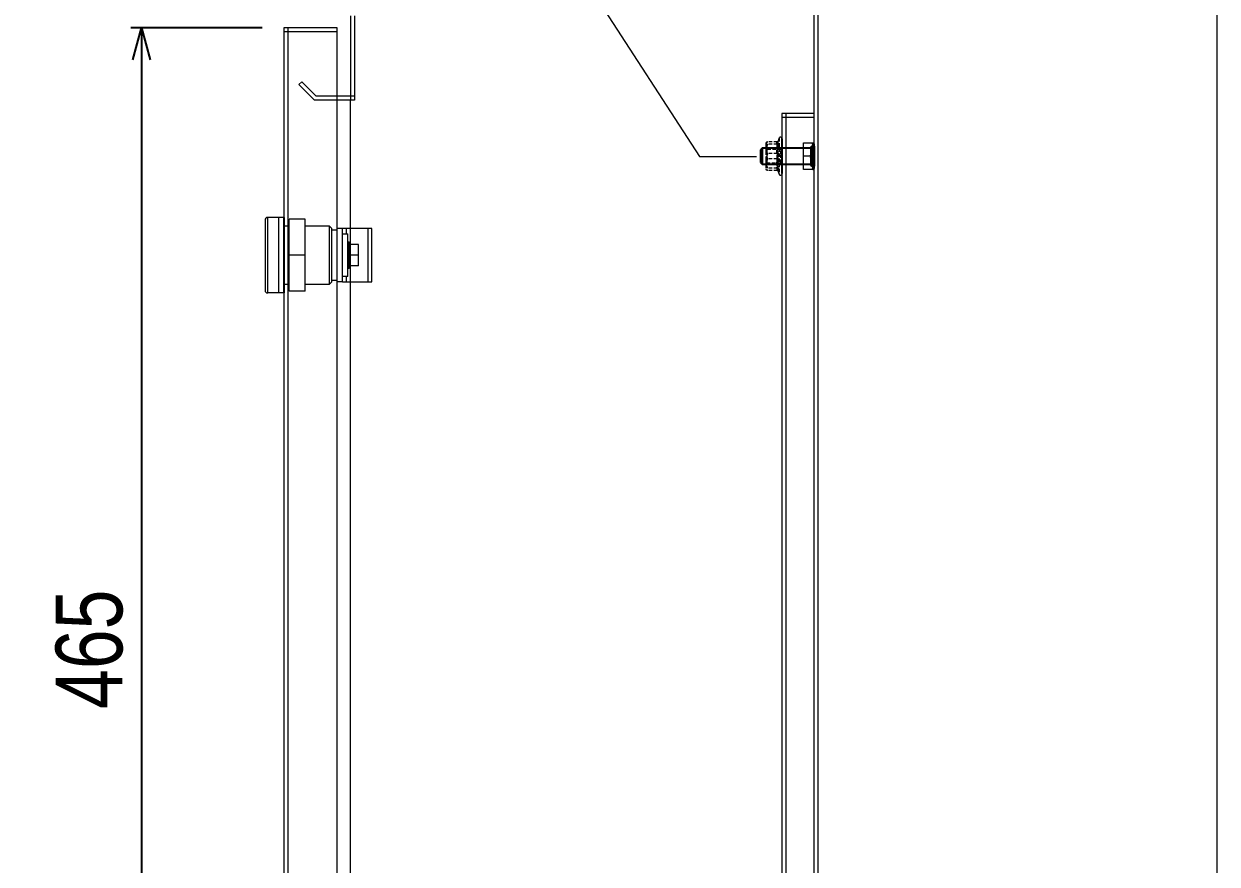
# Model space of a CAD drawing. Header units: millimetres. Extents: x 1748 to 4319, y 1305 to 3131.
# Drawn here: x 3834.6 to 4281.3, y 2467.1 to 2781.5 of the extents above; entities that cross this region are included whole.
import ezdxf

# ---------------------------------------------------------------- set-up
doc = ezdxf.new("R2010")
doc.units = ezdxf.units.MM
doc.linetypes.add('HIDDEN', pattern=[1.905, 1.27, -0.635])
for name, color, linetype in [('BUSBAR', 3, 'Continuous'), ('FRAME070', 5, 'Continuous'), ('GR1-1', 3, 'Continuous')]:
    doc.layers.add(name, color=color, linetype=linetype)
doc.styles.add('TAMCO', font='cordia.shx', dxfattribs={"width": 0.8, "height": 25})
doc.dimstyles.new('TAMCO', dxfattribs={"dimtxt": 25, "dimasz": 12, "dimexe": 4, "dimexo": 8, "dimgap": 7, "dimtad": 2, "dimdec": 1, "dimdsep": 46, "dimtxsty": 'TAMCO', "dimblk": 'OPEN30', "dimcen": 2.5, "dimclrd": 4, "dimclre": 4, "dimclrt": 3, "dimadec": 0, "dimazin": 0, "dimtfac": 1, "dimtdec": 1, "dimtmove": 0, "dimatfit": 3, "dimldrblk": 'OPEN30', "dimfxl": 0, "dimarcsym": 0})

# ---------------------------------------------------------------- blocks, each defined once
blk = doc.blocks.new('A$C310157CF')
at = {"color": 7, "linetype": 'HIDDEN', "lineweight": 0}
for p, q in [((-5.41, 1.72), (-5.41, 5.4)), ((-3.18, 6), (-5, 6)), ((-4.46, 1.72), (-4.46, 5.4)), ((1.76, 6), (-3.18, 6)), ((2.5, 5.65), (-2.5, 5.65)), ((-0.95, 1.72), (-0.95, 5.4)), ((0.95, 1.72), (0.95, 5.4)), ((4.93, 6), (1.76, 6)), ((4.46, 1.72), (4.46, 5.4)), ((5.41, 1.72), (5.41, 5.4)), ((6.71, 1.1), (-6.72, 1.1)), ((-2.5, 0.38), (0.88, 0.38)), ((0.88, 0.38), (2.5, 0.38))]:
    blk.add_line(p, q, dxfattribs=at)
blk.add_line((6.53, 0), (-6.53, 0))
for centre, start, end in [((-6.53, 0.57), 110, 270), ((6.53, 0.57), 270, 70)]:
    blk.add_arc(centre, 0.567, start, end, dxfattribs=at)
for points, knots in [([(-3.18, 6), (-3.79, 5.92), (-4.55, 5.82), (-5.26, 5.47), (-5.41, 5.4)], [0, 0, 0, 0, 0.801462, 1, 1, 1, 1]), ([(-5.41, 5.4), (-5.27, 5.68), (-5.11, 5.99), (-4.95, 6), (-4.93, 6)], [0, 0, 0, 0, 0.896037, 1, 1, 1, 1]), ([(-1.76, 6), (-1.89, 6), (-2.78, 5.98), (-3.7, 5.71), (-4.43, 5.41), (-4.46, 5.4)], [0, 0, 0, 0, 0.148486, 0.965571, 1, 1, 1, 1]), ([(-0.95, 5.4), (-1.6, 5.68), (-2.34, 5.99), (-3.1, 6), (-3.18, 6)], [0, 0, 0, 0, 0.896037, 1, 1, 1, 1]), ([(0.95, 5.4), (0.72, 5.49), (-0.15, 5.84), (-1.07, 5.93), (-1.76, 6)], [0, 0, 0, 0, 0.263253, 1, 1, 1, 1]), ([(1.76, 6), (1.62, 6), (0.73, 5.98), (-0.18, 5.71), (-0.92, 5.41), (-0.95, 5.4)], [0, 0, 0, 0, 0.148486, 0.965571, 1, 1, 1, 1]), ([(0.95, 5.4), (1.6, 5.68), (2.34, 5.99), (3.1, 6), (3.18, 6)], [0, 0, 0, 0, 0.896035, 1, 1, 1, 1]), ([(4.46, 5.4), (4.23, 5.49), (3.36, 5.84), (2.44, 5.93), (1.76, 6)], [0, 0, 0, 0, 0.263254, 1, 1, 1, 1]), ([(3.18, 6), (3.79, 5.92), (4.55, 5.82), (5.26, 5.47), (5.41, 5.4)], [0, 0, 0, 0, 0.801465, 1, 1, 1, 1]), ([(4.93, 6), (4.8, 5.92), (4.64, 5.82), (4.49, 5.47), (4.46, 5.4)], [0, 0, 0, 0, 0.801461, 1, 1, 1, 1]), ([(5.41, 5.4), (5.27, 5.68), (5.11, 5.99), (4.95, 6), (4.93, 6)], [0, 0, 0, 0, 0.896037, 1, 1, 1, 1]), ([(-5.68, 1.34), (-5.68, 1.34), (-5.64, 1.36), (-5.56, 1.4), (-5.48, 1.49), (-5.42, 1.6), (-5.41, 1.68), (-5.41, 1.72)], [0, 0, 0, 0, 0.007907, 0.267532, 0.528602, 0.763814, 1, 1, 1, 1]), ([(-1, 1.34), (-1.18, 1.38), (-2.09, 1.59), (-3.66, 1.74), (-5.04, 1.47), (-5.68, 1.34)], [0, 0, 0, 0, 0.118083, 0.592258, 1, 1, 1, 1]), ([(-5.49, 1.48), (-5.35, 1.57), (-5.07, 1.74), (-4.81, 1.47), (-4.68, 1.34)], [0, 0, 0, 0, 0.500552, 1, 1, 1, 1]), ([(-5.41, 1.72), (-4.67, 1.85), (-3.19, 2.11), (-1.7, 1.85), (-0.95, 1.72)], [0, 0, 0, 0, 0.492149, 1, 1, 1, 1]), ([(-4.46, 1.72), (-4.61, 1.85), (-4.93, 2.11), (-5.25, 1.85), (-5.41, 1.72)], [0, 0, 0, 0, 0.492148, 1, 1, 1, 1]), ([(-4.46, 1.72), (-4.46, 1.68), (-4.47, 1.6), (-4.52, 1.49), (-4.59, 1.4), (-4.65, 1.36), (-4.68, 1.34), (-4.68, 1.34)], [0, 0, 0, 0, 0.236185, 0.471405, 0.732466, 0.992087, 1, 1, 1, 1]), ([(-4.68, 1.34), (-4.46, 1.38), (-3.35, 1.59), (-1.43, 1.74), (0.23, 1.47), (1, 1.34)], [0, 0, 0, 0, 0.118083, 0.592258, 1, 1, 1, 1]), ([(0.95, 1.72), (0.06, 1.85), (-1.74, 2.11), (-3.54, 1.85), (-4.46, 1.72)], [0, 0, 0, 0, 0.492148, 1, 1, 1, 1]), ([(-1, 1.34), (-0.99, 1.34), (-0.99, 1.36), (-0.97, 1.4), (-0.96, 1.49), (-0.95, 1.6), (-0.95, 1.68), (-0.95, 1.72)], [0, 0, 0, 0, 0.007908, 0.267532, 0.528599, 0.763814, 1, 1, 1, 1]), ([(4.68, 1.34), (4.46, 1.38), (3.35, 1.59), (1.43, 1.74), (-0.23, 1.47), (-1, 1.34)], [0, 0, 0, 0, 0.118084, 0.592258, 1, 1, 1, 1]), ([(-0.95, 1.72), (-0.06, 1.85), (1.74, 2.11), (3.54, 1.85), (4.46, 1.72)], [0, 0, 0, 0, 0.492149, 1, 1, 1, 1]), ([(5.41, 1.72), (4.67, 1.85), (3.19, 2.11), (1.7, 1.85), (0.95, 1.72)], [0, 0, 0, 0, 0.492147, 1, 1, 1, 1]), ([(0.95, 1.72), (0.95, 1.68), (0.95, 1.6), (0.96, 1.49), (0.97, 1.4), (0.99, 1.36), (0.99, 1.34), (1, 1.34)], [0, 0, 0, 0, 0.236186, 0.471401, 0.732468, 0.992092, 1, 1, 1, 1]), ([(1, 1.34), (1.18, 1.38), (2.09, 1.59), (3.66, 1.74), (5.04, 1.47), (5.68, 1.34)], [0, 0, 0, 0, 0.118083, 0.592257, 1, 1, 1, 1]), ([(4.46, 1.72), (4.61, 1.85), (4.93, 2.11), (5.25, 1.85), (5.41, 1.72)], [0, 0, 0, 0, 0.492148, 1, 1, 1, 1]), ([(4.68, 1.34), (4.68, 1.34), (4.65, 1.36), (4.59, 1.4), (4.52, 1.49), (4.47, 1.6), (4.46, 1.68), (4.46, 1.72)], [0, 0, 0, 0, 0.007913, 0.267525, 0.5286, 0.763814, 1, 1, 1, 1]), ([(5.68, 1.34), (5.64, 1.38), (5.43, 1.59), (5.09, 1.74), (4.81, 1.47), (4.68, 1.34)], [0, 0, 0, 0, 0.118084, 0.592259, 1, 1, 1, 1]), ([(5.3, 1.62), (5.3, 1.62), (5.32, 1.63), (5.39, 1.6), (5.49, 1.47), (5.51, 1.45)], [0, 0, 0, 0, 0.006763, 0.854115, 1, 1, 1, 1]), ([(5.41, 1.72), (5.41, 1.68), (5.42, 1.6), (5.48, 1.49), (5.56, 1.4), (5.64, 1.36), (5.68, 1.34), (5.68, 1.34)], [0, 0, 0, 0, 0.236186, 0.471402, 0.732454, 0.992093, 1, 1, 1, 1])]:
    blk.add_open_spline(points, degree=3, knots=knots, dxfattribs=at)
for points in [[(-3, 6), (-2.5, 5.65)], [(-2.5, 5.65), (-2.5, 0.38)], [(2.5, 5.65), (3, 6)], [(2.5, 0.38), (2.5, 5.65)], [(-5.34, 1.61), (-6.73, 1.1)], [(-5.52, 1.43), (-5.48, 1.47)], [(-5.35, 1.6), (-5.33, 1.6)], [(-2.5, 0.38), (-3, 0.03)], [(-3, 0.03), (-3, 0)], [(3, 0.03), (2.5, 0.38)], [(3, 0), (3, 0.03)], [(6.73, 1.1), (5.34, 1.61)], [(5.51, 1.45), (5.52, 1.43)]]:
    blk.add_open_spline(points, degree=1, dxfattribs=at)
blk = doc.blocks.new('A$C1D0F77C0')
for p, q in [((2.41, 0), (-2.41, 0)), ((0.75, -0.59), (-3, -0.59)), ((3, -0.59), (0.75, -0.59))]:
    blk.add_line(p, q)
at = {"color": 0, "linetype": 'ByBlock', "lineweight": -2}
for p, q in [((0.96, -19.4), (-3.8, -19.4)), ((3.8, -19.99), (-3.8, -19.99)), ((-3.35, -18.8), (-3.37, -18.8)), ((-3.34, -19.18), (-3.37, -19.18)), ((-3.34, -18.8), (-3.35, -18.8)), ((-3.35, -19.4), (-3.35, -19.18)), ((-3.14, -18.8), (-3.34, -18.8)), ((-3.34, -19.18), (-3.14, -19.18)), ((-3.34, -19.4), (-3.34, -19.18)), ((-3.33, -19.4), (-3.33, -19.18)), ((-3.33, -19.4), (-3.33, -19.18)), ((-2.78, -18.8), (-3.14, -18.8)), ((-3.14, -19.4), (-3.14, -19.18)), ((-2.66, -19.18), (-3.14, -19.18)), ((-3.13, -19.4), (-3.13, -19.18)), ((-3.12, -19.4), (-3.12, -19.18)), ((-3.06, -19.4), (-3.06, -19.18)), ((-2.98, -19.18), (-2.98, -18.8)), ((-2.98, -19.18), (-2.98, -18.8)), ((-2.97, -19.18), (-2.97, -18.8)), ((-2.96, -19.18), (-2.96, -18.8)), ((-2.8, -19.18), (-2.8, -18.8)), ((-2.78, -19.18), (-2.78, -18.8)), ((-2.76, -19.18), (-2.76, -18.8)), ((-2.66, -18.8), (-2.75, -18.8)), ((-2.75, -19.4), (-2.75, -19.18)), ((-2.74, -19.18), (-2.74, -18.8)), ((-2.11, -18.8), (-2.66, -18.8)), ((-2.66, -19.18), (-2.39, -19.18)), ((-2.66, -19.4), (-2.66, -19.18)), ((-2.65, -19.4), (-2.65, -19.18)), ((-2.63, -19.4), (-2.63, -19.18)), ((-2.43, -19.18), (-2.43, -18.8)), ((-2.39, -19.18), (-2.39, -18.8)), ((-2.08, -19.18), (-2.39, -19.18)), ((-2.37, -19.18), (-2.37, -18.8)), ((-2.33, -19.18), (-2.33, -18.8)), ((-1.84, -18.8), (-2.11, -18.8)), ((-2.11, -19.4), (-2.11, -19.18)), ((-1.27, -19.18), (-2.11, -19.18)), ((-2.08, -19.4), (-2.08, -19.18)), ((-2.07, -19.4), (-2.07, -19.18)), ((-1.94, -19.4), (-1.94, -19.18)), ((-1.89, -18.8), (-1.81, -18.8)), ((-1.89, -19.18), (-1.89, -18.8)), ((-1.84, -19.18), (-1.84, -18.8)), ((-1.81, -19.18), (-1.81, -18.8)), ((-1.42, -18.8), (-1.76, -18.8)), ((-1.76, -19.18), (-1.76, -18.8)), ((-1.27, -18.8), (-1.42, -18.8)), ((-1.42, -19.4), (-1.42, -19.18)), ((-0.51, -18.8), (-1.27, -18.8)), ((-1.27, -19.18), (-1.17, -19.18)), ((-1.27, -19.4), (-1.27, -19.18)), ((-1.25, -19.4), (-1.25, -19.18)), ((-1.22, -19.18), (-1.22, -18.8)), ((-1.22, -19.4), (-1.22, -19.18)), ((-1.17, -19.18), (-1.17, -18.8)), ((-1.13, -19.18), (-1.13, -18.8)), ((-1.07, -19.18), (-1.07, -18.8)), ((-0.48, -19.18), (-1.07, -19.18)), ((-0.41, -18.8), (-0.51, -18.8)), ((-0.51, -19.4), (-0.51, -19.18)), ((0.46, -19.18), (-0.51, -19.18)), ((-0.48, -19.4), (-0.48, -19.18)), ((-0.47, -18.8), (-0.37, -18.8)), ((-0.47, -19.18), (-0.47, -18.8)), ((-0.46, -19.4), (-0.46, -19.18)), ((-0.41, -19.18), (-0.41, -18.8)), ((0.3, -18.8), (-0.41, -18.8)), ((-0.37, -19.18), (-0.37, -18.8)), ((-0.31, -19.18), (-0.31, -18.8)), ((-0.3, -19.4), (-0.3, -19.18)), ((0.31, -18.8), (0.3, -18.8)), ((0.3, -18.8), (0.37, -18.8)), ((0.3, -19.4), (0.3, -19.18)), ((0.31, -19.18), (0.31, -18.8)), ((0.37, -19.18), (0.37, -18.8)), ((0.46, -18.8), (0.37, -18.8)), ((0.41, -19.18), (0.41, -18.8)), ((1.22, -18.8), (0.46, -18.8)), ((0.46, -19.4), (0.46, -19.18)), ((0.46, -19.18), (0.51, -19.18)), ((0.47, -19.18), (0.47, -18.8)), ((1.13, -19.18), (0.48, -19.18)), ((0.48, -19.4), (0.48, -19.18)), ((0.51, -19.4), (0.51, -19.18)), ((3.8, -19.4), (0.96, -19.4)), ((1.07, -19.18), (1.07, -18.8)), ((1.13, -19.18), (1.13, -18.8)), ((1.13, -19.18), (1.22, -19.18)), ((1.17, -19.18), (1.17, -18.8)), ((1.27, -18.8), (1.22, -18.8)), ((1.22, -19.18), (1.22, -18.8)), ((2.07, -19.18), (1.22, -19.18)), ((1.22, -19.4), (1.22, -19.18)), ((1.76, -18.8), (1.25, -18.8)), ((1.25, -19.4), (1.25, -19.18)), ((1.27, -19.4), (1.27, -19.18)), ((1.42, -19.4), (1.42, -19.18)), ((1.76, -19.18), (1.76, -18.8)), ((1.81, -19.18), (1.81, -18.8)), ((2.07, -18.8), (1.81, -18.8)), ((1.84, -19.18), (1.84, -18.8)), ((1.89, -19.18), (1.89, -18.8)), ((1.94, -19.4), (1.94, -19.18)), ((2.63, -18.8), (2.07, -18.8)), ((2.07, -19.4), (2.07, -19.18)), ((2.07, -19.18), (2.11, -19.18)), ((2.37, -19.18), (2.08, -19.18)), ((2.08, -19.4), (2.08, -19.18)), ((2.11, -19.4), (2.11, -19.18)), ((2.33, -19.18), (2.33, -18.8)), ((2.37, -19.18), (2.37, -18.8)), ((2.37, -19.18), (2.63, -19.18)), ((2.39, -19.18), (2.39, -18.8)), ((2.43, -19.18), (2.43, -18.8)), ((2.66, -18.8), (2.63, -18.8)), ((3.12, -19.18), (2.63, -19.18)), ((2.63, -19.4), (2.63, -19.18)), ((2.76, -18.8), (2.65, -18.8)), ((2.65, -19.4), (2.65, -19.18)), ((2.66, -19.4), (2.66, -19.18)), ((2.74, -19.18), (2.74, -18.8)), ((2.75, -19.4), (2.75, -19.18)), ((2.76, -19.18), (2.76, -18.8)), ((3.12, -18.8), (2.76, -18.8)), ((2.78, -19.18), (2.78, -18.8)), ((2.8, -19.18), (2.8, -18.8)), ((2.96, -19.18), (2.96, -18.8)), ((2.97, -19.18), (2.97, -18.8)), ((2.98, -19.18), (2.98, -18.8)), ((2.98, -19.18), (2.98, -18.8)), ((3.06, -19.4), (3.06, -19.18)), ((3.33, -18.8), (3.12, -18.8)), ((3.12, -19.4), (3.12, -19.18)), ((3.12, -19.18), (3.33, -19.18)), ((3.13, -19.4), (3.13, -19.18)), ((3.14, -19.4), (3.14, -19.18)), ((3.34, -18.8), (3.33, -18.8)), ((3.37, -19.18), (3.33, -19.18)), ((3.33, -19.4), (3.33, -19.18)), ((3.33, -19.4), (3.33, -19.18)), ((3.34, -19.4), (3.34, -19.18)), ((3.35, -18.8), (3.37, -18.8)), ((3.35, -19.4), (3.35, -19.18))]:
    blk.add_line(p, q, dxfattribs=at)
for centre, start, end in [((-3.8, -19.7), 90, 270), ((3.8, -19.7), 270, 90)]:
    blk.add_arc(centre, 0.297, start, end, dxfattribs=at)
for points in [[(-2.41, 0), (-3, -0.59)], [(3, -0.59), (2.41, 0)], [(-3, -0.59), (-3, -19.18)], [(3, -19.18), (3, -0.59)]]:
    blk.add_open_spline(points, degree=1)
for points in [[(-3.8, -19.99), (-3.8, -20)], [(-3.37, -18.8), (-3.74, -19.4)], [(-3.37, -19.18), (-3.37, -19.4)], [(3.74, -19.4), (3.37, -18.8)], [(3.37, -19.4), (3.37, -19.18)], [(3.8, -20), (3.8, -19.99)]]:
    blk.add_open_spline(points, degree=1, dxfattribs=at)
for points, knots in [([(-3.35, -18.8), (-3.42, -18.91), (-3.55, -19.11), (-3.67, -19.31), (-3.72, -19.4)], [0, 0, 0, 0, 0.559493, 1, 1, 1, 1]), ([(-3.7, -19.4), (-3.65, -19.31), (-3.53, -19.11), (-3.4, -18.91), (-3.33, -18.8)], [0, 0, 0, 0, 0.440507, 1, 1, 1, 1]), ([(-3.69, -19.4), (-3.58, -19.21), (-3.46, -19.01), (-3.34, -18.81), (-3.34, -18.8)], [0, 0, 0, 0, 0.950163, 1, 1, 1, 1]), ([(-3.33, -18.8), (-3.4, -18.93), (-3.52, -19.13), (-3.64, -19.33), (-3.68, -19.4)], [0, 0, 0, 0, 0.625372, 1, 1, 1, 1]), ([(-3.14, -18.8), (-3.14, -18.81), (-3.26, -19.01), (-3.38, -19.21), (-3.5, -19.4)], [0, 0, 0, 0, 0.049832, 1, 1, 1, 1]), ([(-3.48, -19.4), (-3.43, -19.33), (-3.31, -19.13), (-3.19, -18.93), (-3.12, -18.8)], [0, 0, 0, 0, 0.374629, 1, 1, 1, 1]), ([(-3.45, -19.4), (-3.41, -19.33), (-3.3, -19.13), (-3.19, -18.93), (-3.13, -18.8)], [0, 0, 0, 0, 0.374627, 1, 1, 1, 1]), ([(-3.06, -18.8), (-3.12, -18.93), (-3.23, -19.13), (-3.33, -19.33), (-3.37, -19.4)], [0, 0, 0, 0, 0.625372, 1, 1, 1, 1]), ([(-2.75, -18.8), (-2.82, -18.93), (-2.93, -19.13), (-3.04, -19.33), (-3.08, -19.4)], [0, 0, 0, 0, 0.625373, 1, 1, 1, 1]), ([(-2.96, -19.4), (-2.92, -19.33), (-2.82, -19.13), (-2.71, -18.93), (-2.65, -18.8)], [0, 0, 0, 0, 0.374626, 1, 1, 1, 1]), ([(-2.92, -19.4), (-2.89, -19.33), (-2.8, -19.13), (-2.71, -18.93), (-2.66, -18.8)], [0, 0, 0, 0, 0.374627, 1, 1, 1, 1]), ([(-2.63, -18.8), (-2.68, -18.93), (-2.77, -19.13), (-2.85, -19.33), (-2.89, -19.4)], [0, 0, 0, 0, 0.625374, 1, 1, 1, 1]), ([(-2.11, -18.8), (-2.16, -18.93), (-2.25, -19.13), (-2.34, -19.33), (-2.37, -19.4)], [0, 0, 0, 0, 0.625373, 1, 1, 1, 1]), ([(-2.33, -19.4), (-2.3, -19.33), (-2.21, -19.13), (-2.12, -18.93), (-2.07, -18.8)], [0, 0, 0, 0, 0.374627, 1, 1, 1, 1]), ([(-2.28, -19.4), (-2.25, -19.33), (-2.19, -19.13), (-2.12, -18.93), (-2.08, -18.8)], [0, 0, 0, 0, 0.374628, 1, 1, 1, 1]), ([(-1.94, -18.8), (-1.98, -18.93), (-2.03, -19.13), (-2.09, -19.33), (-2.11, -19.4)], [0, 0, 0, 0, 0.625373, 1, 1, 1, 1]), ([(-1.42, -18.8), (-1.46, -18.93), (-1.52, -19.13), (-1.58, -19.33), (-1.61, -19.4)], [0, 0, 0, 0, 0.625375, 1, 1, 1, 1]), ([(-1.43, -19.4), (-1.4, -19.33), (-1.35, -19.13), (-1.29, -18.93), (-1.25, -18.8)], [0, 0, 0, 0, 0.374626, 1, 1, 1, 1]), ([(-1.37, -19.4), (-1.35, -19.33), (-1.32, -19.13), (-1.29, -18.93), (-1.27, -18.8)], [0, 0, 0, 0, 0.374623, 1, 1, 1, 1]), ([(-1.22, -18.8), (-1.24, -18.91), (-1.27, -19.11), (-1.3, -19.31), (-1.31, -19.4)], [0, 0, 0, 0, 0.559496, 1, 1, 1, 1]), ([(-0.51, -18.8), (-0.53, -18.93), (-0.57, -19.13), (-0.6, -19.33), (-0.61, -19.4)], [0, 0, 0, 0, 0.625376, 1, 1, 1, 1]), ([(-0.56, -19.4), (-0.54, -19.31), (-0.51, -19.11), (-0.48, -18.91), (-0.46, -18.8)], [0, 0, 0, 0, 0.440504, 1, 1, 1, 1]), ([(-0.49, -19.4), (-0.49, -19.21), (-0.48, -19.01), (-0.48, -18.81), (-0.48, -18.8)], [0, 0, 0, 0, 0.950166, 1, 1, 1, 1]), ([(-0.3, -18.8), (-0.3, -18.91), (-0.3, -19.11), (-0.29, -19.31), (-0.29, -19.4)], [0, 0, 0, 0, 0.559496, 1, 1, 1, 1]), ([(0.3, -18.8), (0.3, -18.81), (0.3, -19.01), (0.3, -19.21), (0.29, -19.4)], [0, 0, 0, 0, 0.049834, 1, 1, 1, 1]), ([(0.56, -19.4), (0.53, -19.21), (0.49, -19.01), (0.46, -18.81), (0.46, -18.8)], [0, 0, 0, 0, 0.950161, 1, 1, 1, 1]), ([(0.49, -19.4), (0.49, -19.31), (0.49, -19.11), (0.48, -18.91), (0.48, -18.8)], [0, 0, 0, 0, 0.440504, 1, 1, 1, 1]), ([(0.51, -18.8), (0.53, -18.93), (0.57, -19.13), (0.6, -19.33), (0.61, -19.4)], [0, 0, 0, 0, 0.625377, 1, 1, 1, 1]), ([(1.22, -18.8), (1.22, -18.81), (1.25, -19.01), (1.28, -19.21), (1.31, -19.4)], [0, 0, 0, 0, 0.049837, 1, 1, 1, 1]), ([(1.43, -19.4), (1.4, -19.33), (1.35, -19.13), (1.29, -18.93), (1.25, -18.8)], [0, 0, 0, 0, 0.374627, 1, 1, 1, 1]), ([(1.37, -19.4), (1.35, -19.33), (1.32, -19.13), (1.29, -18.93), (1.27, -18.8)], [0, 0, 0, 0, 0.374623, 1, 1, 1, 1]), ([(1.42, -18.8), (1.46, -18.93), (1.52, -19.13), (1.58, -19.33), (1.61, -19.4)], [0, 0, 0, 0, 0.625378, 1, 1, 1, 1]), ([(1.94, -18.8), (1.98, -18.93), (2.03, -19.13), (2.09, -19.33), (2.11, -19.4)], [0, 0, 0, 0, 0.625373, 1, 1, 1, 1]), ([(2.33, -19.4), (2.3, -19.33), (2.21, -19.13), (2.12, -18.93), (2.07, -18.8)], [0, 0, 0, 0, 0.374627, 1, 1, 1, 1]), ([(2.28, -19.4), (2.25, -19.33), (2.19, -19.13), (2.12, -18.93), (2.08, -18.8)], [0, 0, 0, 0, 0.374625, 1, 1, 1, 1]), ([(2.11, -18.8), (2.16, -18.93), (2.25, -19.13), (2.34, -19.33), (2.37, -19.4)], [0, 0, 0, 0, 0.625373, 1, 1, 1, 1]), ([(2.63, -18.8), (2.68, -18.93), (2.77, -19.13), (2.85, -19.33), (2.89, -19.4)], [0, 0, 0, 0, 0.625373, 1, 1, 1, 1]), ([(2.96, -19.4), (2.92, -19.33), (2.82, -19.13), (2.71, -18.93), (2.65, -18.8)], [0, 0, 0, 0, 0.374628, 1, 1, 1, 1]), ([(2.92, -19.4), (2.89, -19.33), (2.8, -19.13), (2.71, -18.93), (2.66, -18.8)], [0, 0, 0, 0, 0.374623, 1, 1, 1, 1]), ([(2.75, -18.8), (2.82, -18.93), (2.93, -19.13), (3.04, -19.33), (3.08, -19.4)], [0, 0, 0, 0, 0.625376, 1, 1, 1, 1]), ([(3.06, -18.8), (3.12, -18.93), (3.23, -19.13), (3.33, -19.33), (3.37, -19.4)], [0, 0, 0, 0, 0.625374, 1, 1, 1, 1]), ([(3.48, -19.4), (3.43, -19.33), (3.31, -19.13), (3.19, -18.93), (3.12, -18.8)], [0, 0, 0, 0, 0.374626, 1, 1, 1, 1]), ([(3.45, -19.4), (3.41, -19.33), (3.3, -19.13), (3.19, -18.93), (3.13, -18.8)], [0, 0, 0, 0, 0.374629, 1, 1, 1, 1]), ([(3.14, -18.8), (3.21, -18.91), (3.32, -19.11), (3.44, -19.31), (3.5, -19.4)], [0, 0, 0, 0, 0.559499, 1, 1, 1, 1]), ([(3.33, -18.8), (3.4, -18.93), (3.52, -19.13), (3.64, -19.33), (3.68, -19.4)], [0, 0, 0, 0, 0.625375, 1, 1, 1, 1]), ([(3.7, -19.4), (3.59, -19.21), (3.46, -19.01), (3.34, -18.81), (3.33, -18.8)], [0, 0, 0, 0, 0.950171, 1, 1, 1, 1]), ([(3.69, -19.4), (3.64, -19.31), (3.52, -19.11), (3.4, -18.91), (3.34, -18.8)], [0, 0, 0, 0, 0.440507, 1, 1, 1, 1]), ([(3.35, -18.8), (3.36, -18.81), (3.48, -19.01), (3.61, -19.21), (3.72, -19.4)], [0, 0, 0, 0, 0.049829, 1, 1, 1, 1])]:
    blk.add_open_spline(points, degree=3, knots=knots, dxfattribs=at)
blk = doc.blocks.new('A$C1F43471B')
at = {"rotation": 90}
for name, p in [('A$C310157CF', (-11.99, 0)), ('A$C1D0F77C0', (-19.99, 0))]:
    blk.add_blockref(name, p, dxfattribs=at)
blk = doc.blocks.new('_Open30')
at = {"color": 0, "linetype": 'ByBlock', "lineweight": -2}
for p, q in [((-1, 0.268), (0, 0)), ((0, 0), (-1, -0.268)), ((0, 0), (-1, 0))]:
    blk.add_line(p, q, dxfattribs=at)
blk = doc.blocks.new('*D43')
at = {"color": 4, "lineweight": -2}
for p, q in [((3923.9, 2779.99), (3874.69, 2779.99)), ((3878.69, 2767.99), (3878.69, 2326.99)), ((3923.9, 2314.99), (3874.69, 2314.99))]:
    blk.add_line(p, q, dxfattribs=at)
at = {"layer": 'DEFPOINTS', "color": 0}
for p in [(3931.9, 2779.99), (3878.69, 2314.99), (3931.9, 2314.99)]:
    blk.add_point(p, dxfattribs=at)
at = {"color": 4, "lineweight": -2, "xscale": 12, "yscale": 12, "zscale": 12}
for p, rotation in [((3878.69, 2779.99), 90), ((3878.69, 2314.99), 270)]:
    blk.add_blockref('_Open30', p, dxfattribs=dict(at, rotation=rotation))
at = {"color": 3, "lineweight": 9, "insert": (3859.19, 2547.49), "char_height": 25, "attachment_point": 5, "rotation": 90, "style": 'TAMCO'}
blk.add_mtext('465', dxfattribs=at)
blk = doc.blocks.new('*D49')
at = {"layer": 'BUSBAR', "color": 4, "lineweight": -2}
for p, q in [((3948.9, 2812.99), (3820.11, 2812.99)), ((3824.11, 2800.99), (3824.11, 2324.99)), ((3948.9, 2312.99), (3820.11, 2312.99))]:
    blk.add_line(p, q, dxfattribs=at)
at = {"layer": 'DEFPOINTS', "color": 0}
for p in [(3956.9, 2812.99), (3824.11, 2312.99), (3956.9, 2312.99)]:
    blk.add_point(p, dxfattribs=at)
at = {"layer": 'BUSBAR', "color": 4, "lineweight": -2, "xscale": 12, "yscale": 12, "zscale": 12}
for p, rotation in [((3824.11, 2812.99), 90), ((3824.11, 2312.99), 270)]:
    blk.add_blockref('_Open30', p, dxfattribs=dict(at, rotation=rotation))
at = {"layer": 'BUSBAR', "color": 3, "lineweight": 9, "insert": (3804.61, 2562.99), "char_height": 25, "attachment_point": 5, "rotation": 90, "style": 'TAMCO'}
blk.add_mtext('500', dxfattribs=at)
blk = doc.blocks.new('A$C64B35038')
at = {"color": 7, "linetype": 'Continuous', "lineweight": 9}
for p, q in [((25, 27.65), (31, 27.65)), ((25, 27.65), (25, 14.15)), ((31, 27.65), (31, 14.15)), ((33, 28.3), (35, 28.3)), ((35, 0), (35, 28.3)), ((35, 28.3), (39, 28.3)), ((39, 28.3), (39, 0)), ((40, 1), (40, 27.3)), ((0, 24.15), (0, 4.15)), ((1.47, 24.15), (0, 24.15)), ((1.47, 4.15), (1.47, 24.15)), ((9.53, 24.15), (1.47, 24.15)), ((11, 24.15), (9.53, 24.15)), ((11, 24.15), (13, 24.15)), ((11, 24.15), (11, 4.15)), ((13, 24.15), (13, 4.15)), ((13, 23.65), (15, 23.65)), ((15, 24.15), (16, 25.15)), ((15, 24.15), (15, 4.15)), ((16, 25.15), (25, 25.15)), ((16, 3.15), (16, 25.15)), ((31, 25.15), (33, 25.15)), ((5, 18.15), (5, 14.15)), ((5, 18.15), (8.5, 18.15)), ((8.5, 19.15), (9, 19.15)), ((8.5, 19.15), (8.5, 9.15)), ((9, 22.15), (11, 22.15)), ((9, 22.15), (9, 6.15)), ((5, 14.15), (8.5, 14.15)), ((5, 14.15), (5, 10.15)), ((25, 14.15), (31, 14.15)), ((25, 14.15), (25, 0.65)), ((31, 14.15), (31, 0.65)), ((5, 10.15), (8.5, 10.15)), ((9, 9.15), (8.5, 9.15)), ((11, 6.15), (9, 6.15)), ((15, 4.65), (13, 4.65)), ((0, 4.15), (1.47, 4.15)), ((1.47, 4.15), (9.53, 4.15)), ((9.53, 4.15), (11, 4.15)), ((11, 4.15), (13, 4.15)), ((16, 3.15), (15, 4.15)), ((25, 3.15), (16, 3.15)), ((25, 0.65), (31, 0.65)), ((33, 3.15), (31, 3.15)), ((33, 0), (35, 0)), ((35, 0), (39, 0))]:
    blk.add_line(p, q, dxfattribs=at)
blk.add_line((33, 0), (33, 28.3))
at = {"color": 8, "linetype": 'Continuous', "lineweight": 9}
for p, q in [((9.53, 24.15), (9.53, 22.15)), ((9.53, 6.15), (9.53, 4.15))]:
    blk.add_line(p, q, dxfattribs=at)
at = {"color": 7, "linetype": 'Continuous', "lineweight": 9}
for centre, start, end in [((39, 27.3), 0, 90), ((39, 1), 270, 0)]:
    blk.add_arc(centre, 1, start, end, dxfattribs=at)

msp = doc.modelspace()

# ---------------------------------------------------------------- linework, layer by layer
at = {"lineweight": 9}
for p, q in [((3956.9, 2784.49), (3956.9, 2752.99)), ((3958.4, 2784.49), (3958.4, 2752.99)), ((3951.9, 2779.99), (3931.9, 2779.99)), ((3931.9, 2779.99), (3931.9, 2314.99)), ((3951.9, 2778.49), (3931.9, 2778.49)), ((3933.4, 2779.99), (3933.4, 2314.99)), ((3951.9, 2314.99), (3951.9, 2779.99)), ((3937.61, 2758.78), (3938.67, 2759.84)), ((3937.61, 2758.78), (3943.4, 2752.99)), ((3938.67, 2759.84), (3944.02, 2754.49)), ((3958.4, 2752.99), (3943.4, 2752.99)), ((3958.4, 2754.49), (3944.02, 2754.49)), ((3956.9, 2312.99), (3956.9, 2752.99)), ((4130.4, 2747.99), (4118.4, 2747.99)), ((4118.4, 2747.99), (4118.4, 2342.99)), ((4119.9, 2747.99), (4119.9, 2342.99)), ((4130.4, 2746.49), (4118.4, 2746.49))]:
    msp.add_line(p, q, dxfattribs=at)
at = {"color": 0, "lineweight": 9}
for p, q in [((4126.4, 2726.99), (4126.4, 2736.99)), ((4126.4, 2736.99), (4130.02, 2736.99)), ((4130.02, 2736.99), (4130.4, 2736.61)), ((4130.4, 2736.61), (4130.4, 2727.37)), ((4130.4, 2735.79), (4130.4, 2728.19)), ((4130.4, 2731.99), (4126.4, 2731.99)), ((4130.02, 2726.99), (4126.4, 2726.99)), ((4130.02, 2726.99), (4130.4, 2727.37))]:
    msp.add_line(p, q, dxfattribs=at)
at = {"color": 7, "linetype": 'HIDDEN', "lineweight": 9}
for points, degree in [([(4129.8, 2736.45), (4129.87, 2736.63), (4129.95, 2736.81), (4130.02, 2736.99)], 3), ([(4130.4, 2735.79), (4130.4, 2735.79)], 1), ([(4129.8, 2727.53), (4129.87, 2727.35), (4129.95, 2727.17), (4130.02, 2726.99)], 3), ([(4130.4, 2728.19), (4130.4, 2728.19)], 1)]:
    msp.add_open_spline(points, degree=degree, dxfattribs=at)
for points, knots in [([(4129.8, 2736.45), (4130.07, 2735.79), (4130.38, 2735.06), (4130.39, 2734.3), (4130.4, 2734.22)], [0, 0, 0, 0, 0.896037, 1, 1, 1, 1]), ([(4129.8, 2731.99), (4130.07, 2732.65), (4130.38, 2733.38), (4130.39, 2734.14), (4130.4, 2734.22)], [0, 0, 0, 0, 0.896037, 1, 1, 1, 1]), ([(4129.8, 2731.99), (4129.89, 2731.76), (4130.23, 2730.9), (4130.33, 2729.97), (4130.4, 2729.29)], [0, 0, 0, 0, 0.263254, 1, 1, 1, 1]), ([(4129.8, 2727.53), (4130.07, 2728.19), (4130.38, 2728.92), (4130.39, 2729.68), (4130.4, 2729.76)], [0, 0, 0, 0, 0.896037, 1, 1, 1, 1])]:
    msp.add_open_spline(points, degree=3, knots=knots, dxfattribs=at)
at = {"layer": 'BUSBAR', "color": 2, "lineweight": 9}
for p, q in [((3979.04, 2899.37), (4087.57, 2731.86)), ((4087.57, 2731.86), (4108.87, 2731.86))]:
    msp.add_line(p, q, dxfattribs=at)
at = {"layer": 'FRAME070', "lineweight": 9}
for q in [(4281.29, 3094.89), (4281.29, 3094.89), (4281.29, 3066.48), (4281.29, 3066.48)]:
    msp.add_line((4281.29, 1355.11), q, dxfattribs=at)
at = {"layer": 'GR1-1', "color": 0, "linetype": 'Continuous', "lineweight": 9}
for p, q in [((4130.4, 2312.99), (4130.4, 2812.99)), ((4131.9, 2312.99), (4131.9, 2812.99))]:
    msp.add_line(p, q, dxfattribs=at)

# ---------------------------------------------------------------- block references
at = {"lineweight": 9}
msp.add_blockref('A$C1F43471B', (4130.4, 2731.99), dxfattribs=at)
at = {"lineweight": 9, "rotation": 180}
msp.add_blockref('A$C64B35038', (3964.9, 2709.09), dxfattribs=at)

# ---------------------------------------------------------------- dimensions: what is measured, and where the dimension line sits
at = {"lineweight": 9}
dim = msp.add_linear_dim(base=(3878.69, 2314.99), p1=(3931.9, 2779.99), p2=(3931.9, 2314.99), angle=90, dimstyle='TAMCO', dxfattribs=at)
dim.commit()
dim.dimension.update_dxf_attribs({"geometry": '*D43', "text_midpoint": (3859.19, 2547.49)})
at = {"layer": 'BUSBAR', "color": 2, "lineweight": 9}
dim = msp.add_linear_dim(base=(3824.11, 2312.99), p1=(3956.9, 2812.99), p2=(3956.9, 2312.99), angle=90, dimstyle='TAMCO', dxfattribs=at)
dim.commit()
dim.dimension.update_dxf_attribs({"geometry": '*D49', "text_midpoint": (3804.61, 2562.99)})

doc.saveas('drawing.dxf')
